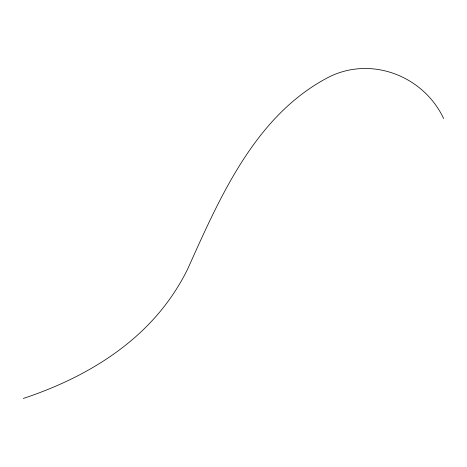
<?xml version="1.0" encoding="UTF-8"?>
<svg xmlns="http://www.w3.org/2000/svg" width="467" height="467" viewBox="0 0 467 467"><rect width="100%" height="100%" fill="white"/><g stroke="black" fill="none" stroke-linecap="round" stroke-linejoin="round"><path stroke-width="0.7" d="M23.35 398.439C78.409 380.208 131.712 350.133 166.912 302.937A216.361 216.361 0 0 0 187.588 269.22C219.84 197.459 255.309 115.104 328.949 77.032C371.621 55.731 423.616 76.028 443.65 118.542"/></g></svg>
